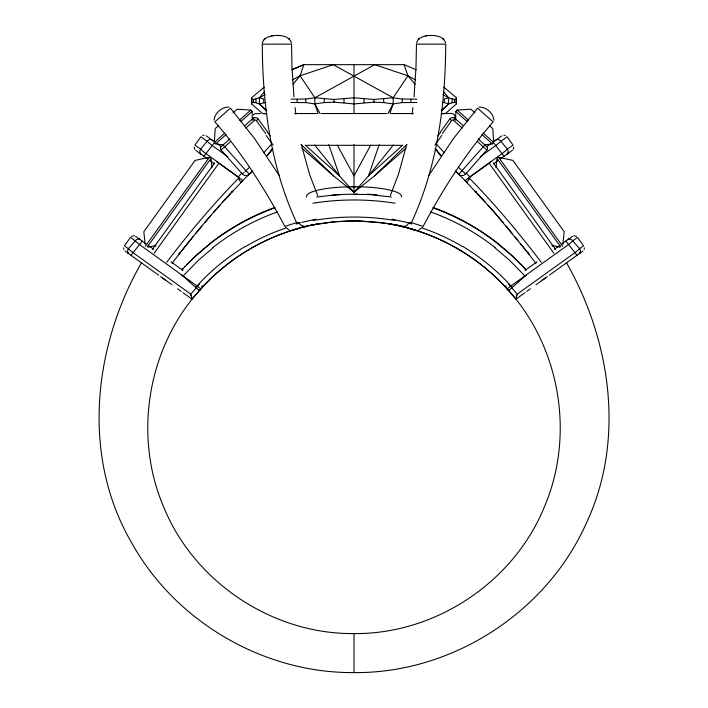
<?xml version="1.0" encoding="UTF-8"?>
<svg xmlns="http://www.w3.org/2000/svg" width="708" height="708" viewBox="0 0 708 708"><rect width="100%" height="100%" fill="white"/><g stroke="black" fill="none" stroke-linecap="round" stroke-linejoin="round"><path stroke-width="1.06" d="M354 220.453L384.922 223.179M354 194.311L370.373 194.603L391.418 197.045M584.374 247.853L584.215 249.358M455.713 120.094L455.828 111.51L457.129 110.05L470.9 109.218L474.953 112.811M513.742 147.167L513.22 149.353M223.091 144.866L215.648 143.848L214.356 142.388L215.188 128.617L218.436 125.75M252.269 119.9L252.322 119.041M505.698 285.634L506.583 288.395L515.928 299.05M454.837 118.333C456.545 112.793 450.182 113.2 446.642 113.652M414.056 96.854L416.021 66.596L416.463 44.126L445.73 44.153C445.474 105.253 437.163 167.398 411.162 223.25L410.242 222.87M496.016 167.752L496.883 159.406M562.887 244.233L564.179 231.711L512.902 160.433L499.6 157.45M412.923 107.536L412.1 114.094M493.936 120.254C493.538 113.342 485.998 106.625 479.077 107.112M179.717 252.393L178.752 254.606L180.637 252.19M406.781 144.344L398.25 174.973L390.25 195.638M416.587 42.763C417.499 38.586 421.986 36.666 425.774 35.913M262.385 42.781C263.358 38.542 267.969 36.683 271.81 35.913M468.935 179.611L469.767 176.876L502.176 153.539A7.381 0.531 -37.5 0 0 507.379 149.149M469.59 177.487L469.74 176.991M131.007 255.243L142.219 241.154M292.97 84.252L300.077 75.8L303.856 64.667L404.144 64.667L416.216 69.809M379.214 144.591L368.496 175.885L354 192.222L333.486 175.885L302.042 148.264M389.931 113.307L393.152 103.917L393.152 97.766L407.923 75.8L404.144 64.667M262.323 113.368L251.561 103.917L252.066 102.598L251.561 97.766L264.208 87.137M445.677 113.368L456.439 103.917L455.934 102.598L456.439 97.766L443.792 87.137M253.305 114.926L254.791 113.714L260.358 113.537M141.405 262.907C93.27 346.708 81.42 455.722 131.015 541.664C174.699 621.288 263.181 673.237 354 672.6C451.952 673.512 546.638 612.579 586.392 523.053C625.412 439.925 610.845 340.92 566.595 262.907M370.7 145.175L354 175.885L337.3 145.175M387.931 113.51L393.152 103.917L402.241 102.598L416.924 102.483M428.809 175.425L453.562 138.405L477.59 108.147L493.122 121.873C465.501 153.609 442.836 189.337 423.127 226.418L410.481 222.347M455.005 118.59L453.465 120.333A1.212 1.212 0 0 0 451.669 120.537L442.385 133.538M192.01 299.121L201.417 288.395L202.302 285.634M145.326 246.313L209.426 157.22L211.011 158.362L147.556 246.57M152.486 249.287L214.621 162.92M154.167 253.207L218.869 163.274M203.931 156.158L214.86 142.122M440.464 132.015L449.677 119.13A3.628 3.628 -8.9 0 1 455.067 118.519L462.988 125.511M270.978 150.981L272.899 148.476M272.536 148.963L266.447 156.424M166.681 262.323C189.16 232.799 213.011 204.258 239.03 177.779M172.062 263.288C194.054 234.49 217.391 206.665 242.791 180.806M199.364 284.165L190.815 294.165L132.723 252.437A6.478 0.496 38.6 0 1 128.387 248.667L124.458 245.844L130.44 237.401L135.272 240.87A3.823 3.089 -53.3 0 1 140.025 239.481A3.823 3.106 -54.3 0 0 139.104 239.083M181.496 251.101L193.01 236.711M270.775 151.229L269.783 152.468M393.312 145.043L368.496 175.885L402.834 145.043M195.93 233.144L201.815 226.064M252.066 99.032L253.544 99.456L259.385 97.766L264.314 91.854M271.536 144.096L263.845 152.698M204.789 222.542L210.78 215.559M272.438 149.069L270.775 150.362M422.561 227.312L418.755 230.038M213.807 212.09L219.905 205.205M135.263 240.862L128.413 248.685A3.814 3.177 -54.3 0 0 128.652 253.676A3.814 3.159 -55.1 0 1 127.75 252.384M199.346 290.581L200.444 289.342M484.821 144.998L461.386 171.389M484.909 144.866L492.352 143.848L493.644 142.388L492.812 128.617L489.564 125.75M195.735 287.395C210.011 271.314 226.781 257.473 245.225 246.437M200.037 289.793L201.178 288.528M182.947 276.093L198.373 260.323L213.064 247.791M465.634 174.018L486.936 149.972A2.434 2.434 0 0 0 486.723 146.529M200.745 289.014L204.665 284.775M222.985 201.789L230.339 193.797M201.444 288.236L203.939 285.536M183.08 268.589L181.788 269.987L185.036 266.5M241.694 173.124L238.251 176.938L205.824 153.539A7.381 0.531 37.5 0 1 200.621 149.149M231.242 192.833L232.826 191.151L231.251 192.257M204.169 285.306C229.817 258.19 262.951 238.233 298.935 228.33M184.868 266.677L197.293 254.508L210.409 243.455M204.922 284.51C229.445 258.871 260.686 239.711 294.678 229.56M461.306 171.478L460.501 172.301M458.704 174.106L459.165 173.637M186.797 264.668C211.303 239.41 241.64 219.869 274.739 207.931M459.395 173.407L460.2 172.593M252.703 170.902L240.525 182.576M249.384 174.203L252.048 171.557M249.552 167.185L245.127 171.478M314.688 145.043L339.504 175.885L354 192.222L374.514 175.885L406.834 144.494M441.526 110.811L448.615 103.917L454.456 102.156L455.934 102.598M441.261 110.528L448.615 103.917L448.615 97.766L443.686 91.854M233.047 112.811L237.1 109.218L250.871 110.05L252.172 111.51L252.287 120.094M214.356 142.388L224.905 133.051M239.516 120.112L250.871 110.05M215.648 143.848L226.197 134.511M240.809 121.572L252.172 111.51M221.294 146.512L229.932 138.857M245.012 125.511L252.915 118.51A3.628 3.628 0 0 1 253.88 117.909M221.082 149.954L230.312 141.786M245.835 128.033L254.535 120.333A1.212 1.212 0 0 1 256.331 120.537L258.234 119.192M243.012 173.354L244.056 172.433M508.831 290.422L526.593 274.739M374.514 175.885L405.958 148.264M305.166 226.197L294.112 229.728M508.707 289.705L508.247 290.05C560.409 347.832 575.055 435.694 544.231 507.211C513.486 582.41 435.225 634.386 354 633.58C272.775 634.386 194.514 582.41 163.769 507.211C132.962 435.712 147.547 347.796 199.789 290.076L199.293 289.705M480.245 156.742L495.662 145.609A7.434 0.531 -37.6 0 0 500.246 141.821L507.061 136.768L513.052 145.069L507.37 149.158L500.839 141.237A3.77 3.416 54.7 0 0 495.821 140.06M493.104 142.078L495.104 140.644M486.67 146.724L490.989 143.6M495.069 140.662L501.848 135.786M465.218 180.478L491.202 161.778M493.423 163.92L497.751 160.804M500.6 158.76L512.318 150.326M537.045 261.756L524.982 270.438M554.399 249.269L560.046 245.207M561.94 243.853L572.436 236.304M568.896 239.083A3.823 3.106 54.3 0 0 567.966 239.481A3.823 3.089 53.3 0 1 572.701 240.888L577.524 237.419L583.596 245.8L579.587 248.685A6.478 0.496 -38.6 0 1 575.277 252.429L517.185 294.165L508.636 284.165M576.993 255.243L568.533 244.534L510.344 286.395A4.593 0.504 -41.5 0 1 507.008 288.634M547.39 276.607L541.638 280.74M549.328 275.217L550.62 274.288M551.266 273.819L582.967 251.03M467.262 182.726L455.297 170.902M524.964 292.696L516.194 298.971M526.761 291.404L530.407 288.793M535.974 284.802L537.222 283.908M537.85 283.457L541.231 281.032M542.921 279.81L545.461 277.987M297.758 222.87L296.864 223.215C270.792 167.398 262.553 105.235 262.27 44.153L262.358 44.153M291.077 99.138L305.759 99.032L314.848 97.766L374.744 64.667L407.923 75.8L415.676 79.986M131.476 236.384L134.334 235.755M266.474 110.811L259.385 103.917L259.385 97.766L265.199 94.633M292.324 79.986L300.077 75.8L333.256 64.667L393.152 97.766L402.241 99.032L416.924 99.138M306.077 226.206L304.891 226.631L307.077 226.294M297.519 222.347L284.89 226.418C265.155 189.346 242.508 153.609 214.878 121.873L230.41 108.147L254.438 138.405L279.191 175.425M252.066 102.598L253.544 102.156L259.385 103.917L265.757 102.421M306.891 225.958L308.423 225.516M455.934 99.032L454.456 99.456L448.615 97.766L444.314 99.032L444.314 102.598L448.615 103.917M292.28 230.127L302.759 227.064M202.7 135.44L204.205 135.157M296.847 228.923L300.033 228.038M310.405 224.958L311.024 224.79M318.485 223.507L310.352 225.542M301.546 227.631L306.219 226.48M315.963 219.161L301.997 222.339M296.209 223.985L297.847 223.595M315.387 224.498L304.918 226.693L300.342 224.843L298.971 222.949L300.449 222.657M208.4 157.45L195.098 160.433L143.821 231.711L145.113 244.233M147.937 247.225L156.123 245.393M311.635 225.25L313.086 224.949M313.405 224.879L317.927 224.029M298.935 222.958L296.909 223.268M315.848 224.409L332.256 222.002L348.557 220.923M426.667 35.745C433.243 34.904 443.066 35.391 445.615 42.781M272.713 35.745C279.218 34.887 288.988 35.373 291.413 42.763M425.658 35.931L426.774 35.727M271.695 35.931L272.828 35.727M318.503 223.923L335.592 221.675L355.089 220.852M313.033 220.515C340.088 215.896 367.912 215.896 394.967 220.515M154.751 246.127L155.468 246.012M316.582 197.045L337.627 194.603L357.31 194.045M312.883 203.231C340.061 198.895 367.939 198.895 395.117 203.231M291.077 102.483L305.759 102.598L314.848 103.917L324.317 102.598L334.07 102.156L354 103.917L373.93 102.156L383.683 102.598L393.152 103.917M300.077 75.8L314.848 97.766L334.07 99.456L354 97.766L373.93 99.456L393.152 97.766M573.666 235.755L576.524 236.384M411.091 223.268L409.065 222.958M441.934 113.652L444.898 113.537L441.27 113.537M442.863 113.616L444.898 113.537M349.637 220.896L351.814 220.861M350.876 220.869L357.124 220.869M352.911 220.852L354 220.852M262.287 44.153L291.537 44.126L291.979 66.596L293.944 96.854M265.137 113.616L263.102 113.537L266.73 113.537M294.625 113.537L317.06 113.537M321.476 113.537L386.524 113.537M390.94 113.537L413.375 113.537M306.608 145.317L401.392 145.317M356.186 220.861L379.311 222.409M263.102 113.537L266.066 113.652M442.243 102.421L444.314 102.598M503.795 135.157L505.3 135.44M380.161 222.516L389.497 223.923M385.639 223.286L394.595 224.879M552.532 246.012L553.249 246.127M388.789 223.808L403.41 226.631L406.728 225.56L409.029 222.949L392.037 219.161M390.073 224.029L391.152 224.224M394.914 224.949L396.365 225.25M401.153 226.339L403.144 226.649L401.923 226.206M389.037 223.383L400.303 226.153M551.877 245.393L560.063 247.225M410.153 223.595L411.791 223.985M401.657 226.427L404.967 227.241L401.781 226.48M402.834 226.197L407.967 228.038M404.772 227.197C442.589 236.72 477.502 257.305 504.211 285.705M228.923 107.112C222.002 106.625 214.462 113.342 214.064 120.254M396.976 224.79L397.595 224.958M407.826 227.994L412.737 229.383M409.348 228.41L413.888 229.728M399.577 225.516L401.109 225.958M405.241 227.064L415.738 230.135M259.385 97.766L263.686 99.032L263.686 102.598M413.782 229.702L413.322 229.56C447.314 239.711 478.555 258.871 503.078 284.51M402.631 226.445L402.693 226.463A8.045 5.85 -66.4 0 0 404.808 227.056M433.261 207.931C468.687 220.701 500.937 242.198 526.283 270.067L512.804 256.446L497.591 243.455M289.245 230.038L285.439 227.312M476.794 192.284L475.174 191.151L476.537 192.594M437.225 150.362L435.464 148.963M442.801 94.633L448.615 97.766M462.775 246.437C481.219 257.473 497.99 271.314 512.265 287.395M565.78 241.154L568.533 244.534M449.766 119.192L451.66 120.537M183.036 292.696L191.806 298.971M177.593 288.793L181.239 291.404M206.152 135.786L212.931 140.662M216.798 161.778L242.782 180.478M195.682 150.326L207.4 158.76M210.249 160.804L214.577 163.92M135.564 236.304L146.06 243.853M147.954 245.207L153.601 249.269M170.955 261.756L183.018 270.438M139.467 244.534L197.656 286.395A4.593 0.504 41.5 0 0 200.992 288.634M162.539 277.987L165.079 279.81M166.769 281.032L170.15 283.457M170.778 283.908L172.026 284.802M156.733 273.819L125.033 251.03M157.38 274.288L158.672 275.217M160.61 276.607L166.362 280.74M212.896 140.644L214.896 142.078M217.011 143.6L221.33 146.724M227.755 156.742L212.338 145.609A7.434 0.531 37.6 0 1 207.754 141.821L200.939 136.768L194.948 145.069L200.629 149.158L207.161 141.237A3.77 3.425 -54.7 0 1 212.152 140.042M494.936 247.791L509.627 260.323L525.053 276.093M464.227 172.681L462.404 171.062M464.581 172.991L465.554 173.849M181.407 274.739L199.169 290.422M457.129 110.05L468.484 120.112M483.095 133.051L493.644 142.388M455.828 111.51L467.191 121.572M481.803 134.511L492.352 143.848M478.068 138.857L486.706 146.512M453.465 120.333L462.165 128.033M477.688 141.786L486.918 149.954M462.138 170.823L458.448 167.185M259.385 103.917L266.739 110.528M305.166 145.043L339.504 175.885L328.786 144.591M301.166 144.494L333.486 175.885M458.616 174.203L455.952 171.557M246.083 170.849L223.179 144.998M249.287 174.097L246.127 170.893M468.97 177.779C494.989 204.258 518.84 232.799 541.319 262.323M465.209 180.806L493.671 211.48L527.018 251.756M503.335 284.775L504.963 286.501M444.155 152.698L436.464 144.096M504.415 285.917L506.556 288.236M477.44 193.558L485.015 201.789M505.131 286.687L505.848 287.457M466.306 173.124L469.767 176.876M506.078 287.714L506.91 288.625M506.822 288.528L508.654 290.581M242.366 174.018L221.064 149.972A2.434 2.434 0 0 1 221.277 146.529M488.095 205.205L503.211 222.542M254.535 120.333L252.995 118.59M572.737 240.862L579.587 248.685A3.814 3.177 54.3 0 1 579.348 253.676A3.814 3.159 55.1 0 0 580.25 252.384M435.101 148.476L441.553 156.424M435.526 149.025L438.208 152.459M407.923 75.8L415.03 84.252M506.185 226.064L512.07 233.144M514.99 236.711L517.893 240.286M520.566 243.614L535.938 263.288M528.053 253.075L529.248 254.606L528.283 252.393M503.99 156.211L493.14 142.122M267.536 132.015L258.323 119.13A3.628 3.628 8.9 0 0 252.933 118.519M562.674 246.313L498.574 157.22L496.989 158.362L560.444 246.57M493.379 162.92L555.514 249.287M489.131 163.274L553.833 253.207M265.615 133.538L256.34 120.537M314.848 97.766L314.848 103.917L320.069 113.51M194.78 149.353L194.257 147.167M317.75 195.638L309.75 174.973L301.219 144.344M314.848 103.917L318.069 113.307M239.065 179.611L238.26 176.991M123.785 249.358L123.626 247.853M295.9 114.094L295.077 107.536M190.956 295.563L190.965 295.608A6.673 0.602 83.6 0 1 190.762 294.254M211.117 159.406L211.984 167.752M455.678 119.041L455.731 119.9M456.439 97.766L456.439 103.917M454.456 99.456L454.456 102.156M452.014 99.032L452.014 102.598M410.861 99.456L410.861 102.156M402.241 99.032L402.241 102.598M383.683 99.032L383.683 102.598M373.93 99.456L373.93 102.156M363.983 99.032L363.983 102.598M354 64.667L354 113.731M354 144.264L354 192.222M354 633.589L354 672.582M344.017 99.032L344.017 102.598M334.07 99.456L334.07 102.156M324.317 99.032L324.317 102.598M305.759 99.032L305.759 102.598M297.139 99.456L297.139 102.156M255.986 99.032L255.986 102.598M253.544 99.456L253.544 102.156M251.561 97.766L251.561 103.917M572.763 240.844A6.514 0.504 -38.9 0 1 568.533 244.534M517.238 294.254A6.673 0.602 -83.6 0 1 517.061 295.599M516.628 295.263A5.062 0.717 -86 0 1 516.221 298.103M422.756 228.233A212.913 210.329 -24.2 0 1 462.643 246.658M433.066 207.435A235.861 233.587 -31.6 0 1 497.715 243.286M430.561 211.931A230.985 228.799 -33.6 0 1 495.122 247.561M507.326 149.184A3.761 3.434 53.9 0 1 506.919 154.273A3.761 3.434 53.9 0 0 507.698 153.291M468.696 179.053A6.204 1.23 -76.1 0 1 467.793 181.522M454.12 117.909A3.628 3.628 0 0 1 455.076 118.519M440.403 132.449A61.499 5.726 -55.2 0 1 437.836 135.98M465.563 173.964A4.965 4.752 41.6 0 1 458.563 174.257M441.863 135.44A69.588 5.593 -55.3 0 1 434.995 144.83M440.916 155.53A162.424 161.725 50.1 0 1 438.491 152.645M440.765 155.663A162.424 161.928 50.3 0 1 438.341 152.769M270.164 135.98A61.499 5.726 55.2 0 1 267.597 132.449M249.437 174.257A4.965 4.752 -41.6 0 1 242.437 173.964M273.005 144.83A69.588 5.593 55.3 0 1 266.137 135.44M269.509 152.645A162.424 161.725 -50.1 0 1 267.084 155.53M269.659 152.769A162.424 161.928 -50.3 0 1 267.235 155.663M200.674 149.184A3.761 3.434 -53.9 0 0 201.081 154.273A3.761 3.434 -53.9 0 1 200.302 153.291M240.207 181.522A6.204 1.23 76.1 0 1 239.304 179.053M305.281 226.454A8.045 5.85 66.4 0 1 303.192 227.056M210.285 243.286A235.861 233.587 31.6 0 1 274.934 207.435M245.357 246.658A212.913 210.329 24.2 0 1 285.244 228.233M212.878 247.561A230.985 228.799 33.6 0 1 277.439 211.931M139.467 244.534A6.514 0.504 38.9 0 1 135.237 240.844M191.779 298.103A5.062 0.717 86 0 1 191.372 295.263M306.582 197.019A46.896 9.735 0 0 1 355.77 186.77M352.239 186.77A46.896 9.735 0 0 1 401.418 197.019M331.645 195.328A65.401 15.788 -0.4 0 1 341.044 194.62M367.346 194.169A65.428 16.257 0.3 0 1 376.983 194.921M418.941 38.913L418.366 39.453L418.941 38.913M264.827 38.913L264.226 39.462L264.827 38.913M303.838 64.667L291.802 69.791L303.856 64.667M443.712 39.4L443.111 38.852L443.712 39.4M289.572 39.4L288.988 38.852L289.572 39.4"/></g></svg>
